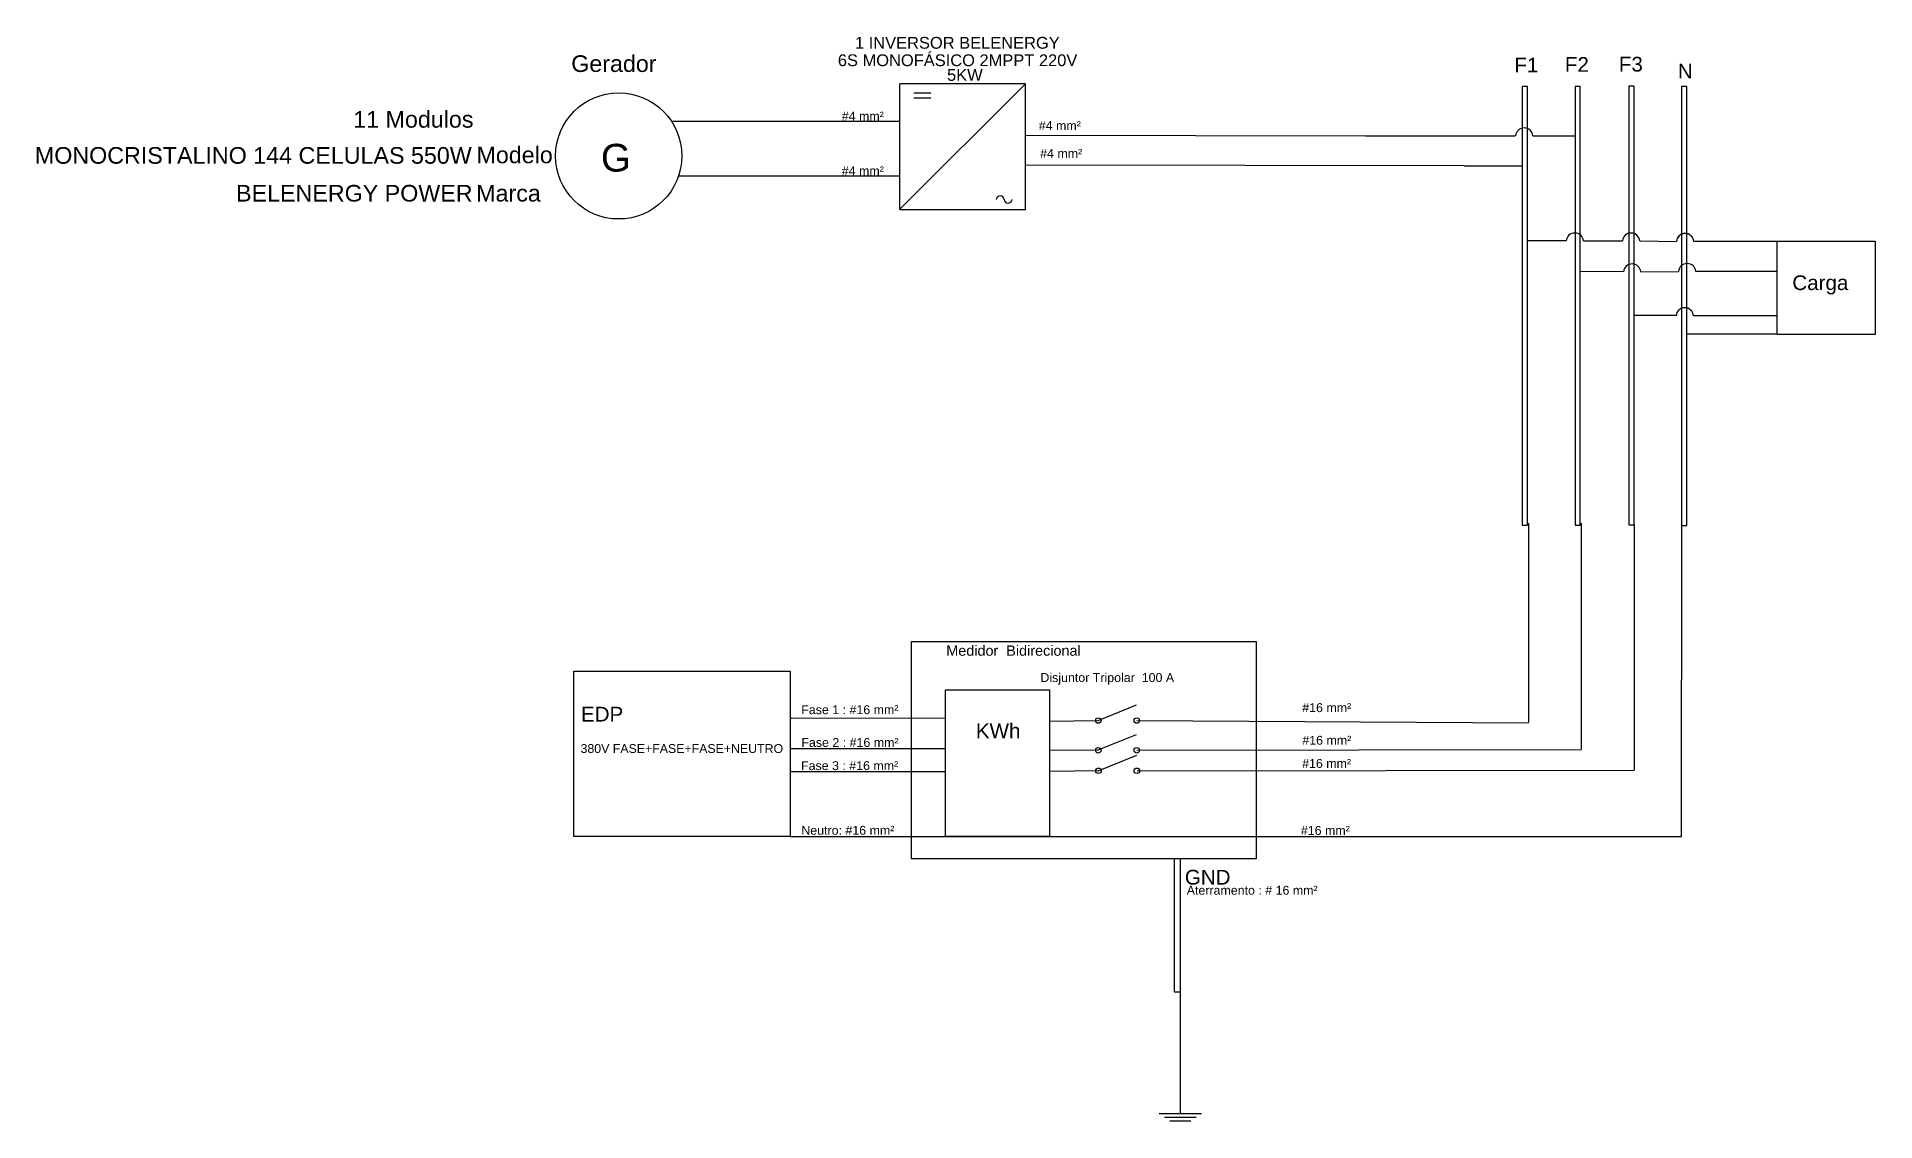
# Model space of a CAD drawing. Header units: millimetres. Extents: x 2794 to 32191, y 1320 to 18667.
import ezdxf

# ---------------------------------------------------------------- set-up
doc = ezdxf.new("R2010")
doc.units = ezdxf.units.MM
doc.styles.add('arial', font='arial.ttf')
doc.styles.get("Standard").update_dxf_attribs({"font": 'arial.ttf'})

msp = doc.modelspace()

# ---------------------------------------------------------------- linework, layer by layer
for p, q in [((18604, 17915), (16593, 17915)), ((18604, 17915), (16593, 15908)), ((16593, 15906), (16593, 17915)), ((16820, 17772), (17089, 17772)), ((16820, 17690), (17089, 17690)), ((18604, 15906), (18604, 17915)), ((26547, 17873), (26547, 10853)), ((26631, 17873), (26547, 17873)), ((26631, 10853), (26631, 17873)), ((27390, 17873), (27390, 11972)), ((27475, 17873), (27390, 17873)), ((27390, 17873), (27390, 10853)), ((27475, 17873), (27390, 17873)), ((27475, 11972), (27475, 17873)), ((27475, 10853), (27475, 17873)), ((28253, 17878), (28253, 11977)), ((28338, 17878), (28253, 17878)), ((28253, 17878), (28253, 10858)), ((28338, 17878), (28253, 17878)), ((28338, 11977), (28338, 17878)), ((28338, 10858), (28338, 17878)), ((29095, 17872), (29095, 11971)), ((29179, 17872), (29095, 17872)), ((29095, 17872), (29095, 10852)), ((29179, 17872), (29095, 17872)), ((29179, 11971), (29179, 17872)), ((29179, 10852), (29179, 17872)), ((16593, 17311), (12945, 17311)), ((24039, 17078), (18604, 17088)), ((26434, 17078), (24039, 17078)), ((26717, 17082), (27392, 17082)), ((25618, 16600), (18604, 16611)), ((25618, 16600), (26546, 16600)), ((16593, 16436), (13054, 16436)), ((16593, 15906), (18604, 15906)), ((27247, 15401), (26631, 15401)), ((27527, 15401), (28147, 15401)), ((28425, 15401), (29011, 15392)), ((29288, 15395), (30557, 15395)), ((30557, 15395), (30625, 15395)), ((28164, 14906), (27472, 14910)), ((28441, 14906), (29044, 14913)), ((29321, 14917), (30280, 14917)), ((30280, 14917), (30625, 14917)), ((29006, 14206), (28338, 14206)), ((29284, 14206), (30625, 14206)), ((29179, 13916), (30625, 13916)), ((26645, 10886), (26645, 7705)), ((27488, 10886), (27488, 7268)), ((29092, 5873), (29097, 10885)), ((26547, 10853), (26631, 10853)), ((27390, 10853), (27475, 10853)), ((28253, 10858), (28338, 10858)), ((28338, 10858), (28338, 6938)), ((29095, 10852), (29179, 10852)), ((20375, 7973), (19760, 7726)), ((14845, 7765), (14840, 7765)), ((14845, 7765), (14861, 7765)), ((17326, 7761), (14861, 7765)), ((19759, 7725), (18981, 7715)), ((20383, 7729), (26645, 7692)), ((20375, 7501), (19760, 7254)), ((14845, 7277), (14840, 7277)), ((17326, 7276), (14845, 7277)), ((19761, 7253), (18986, 7255)), ((20377, 7168), (19761, 6922)), ((20383, 7254), (27488, 7268)), ((14845, 6914), (17326, 6914)), ((19763, 6923), (18985, 6912)), ((20387, 6924), (28334, 6938)), ((14840, 5873), (29092, 5873))]:
    msp.add_line(p, q)
at = {"color": 3}
for p, q in [((20979, 5521), (20979, 3390)), ((21080, 3390), (21080, 5521)), ((20979, 3389), (21080, 3389)), ((21080, 1447), (21080, 3390)), ((21418, 1438), (20743, 1438)), ((21333, 1379), (20828, 1379)), ((21249, 1320), (20912, 1320))]:
    msp.add_line(p, q, dxfattribs=at)
for points in [[(30625, 15395), (32191, 15395), (32191, 13903), (30625, 13903)], [(16779, 8992), (22292, 8992), (22292, 5520), (16779, 5520)], [(11384, 8519), (14840, 8519), (14840, 5873), (11384, 5873)], [(17326, 8222), (18986, 8222), (18986, 5876), (17326, 5876)]]:
    msp.add_lwpolyline(points, close=True)
for centre, radius in [((12099, 16761), 1009), ((19767, 7729), 44), ((20383, 7729), 44), ((19767, 7254), 44), ((20383, 7254), 44), ((19771, 6926), 44), ((20384, 6926), 44)]:
    msp.add_circle(centre, radius)
for centre, radius, start, end in [((26578, 17070), 139, 4.8421, 175.1489), ((18199, 16060), 63.4, 3.9496, 176.0504), ((18326, 16069), 63.4, 183.9496, 356.0504), ((27388, 15389), 139, 4.8264, 175.1736), ((28286, 15389), 139, 4.8264, 175.1736), ((29150, 15383), 139, 4.8264, 175.1489), ((29150, 15380), 139, 4.8264, 175.1489), ((28303, 14895), 139, 4.8264, 175.1736), ((29183, 14901), 139, 4.8264, 175.1489), ((29145, 14194), 139, 4.8264, 175.1736)]:
    msp.add_arc(centre, radius, start, end)

# ---------------------------------------------------------------- texts
for s, height, p in [('1 INVERSOR BELENERGY', 188.29, (15877, 18476)), ('6S MONOFÁSICO 2MPPT 220V', 188.29, (15603, 18197)), ('F1', 235.4, (26420, 18097)), ('F2', 235.4, (27228, 18106)), ('F3', 235.4, (28091, 18111)), ('N', 235, (29034, 18001)), ('5KW ', 188.3, (17349, 17962)), ('#4 mm²', 142, (15666, 17326)), ('#4 mm²', 142, (18816, 17175)), ('G', 444, (11814, 16510)), ('#4 mm²', 142, (18838, 16730)), ('#4 mm²', 142, (15666, 16451)), ('Carga', 235.4, (30865, 14615)), ('Medidor  Bidirecional', 164.76, (17337, 8766)), ('Disjuntor Tripolar  100 A', 141.98, (18842, 8346)), ('EDP', 235.4, (11496, 7714)), ('Fase 1 : #16 mm²', 141.98, (15018, 7832)), ('#16 mm²', 142, (23029, 7865)), ('KWh', 235.4, (17810, 7447)), ('380V FASE+FASE+FASE+NEUTRO', 141.22, (11489, 7211)), ('Fase 2 : #16 mm²', 141.98, (15020, 7308)), ('#16 mm²', 142, (23030, 7343)), ('Fase 3 : #16 mm²', 141.98, (15014, 6937)), ('#16 mm²', 142, (23027, 6973)), ('Neutro: #16 mm²', 141.98, (15019, 5903)), ('#16 mm²', 142, (23007, 5901)), ('GND', 235.4, (21151, 5106)), ('Aterramento : # 16 mm²', 141.98, (21181, 4944))]:
    msp.add_text(s, height=height).set_placement(p)
at = {"style": 'arial'}
for s, p in [('Gerador ', (11340, 18104)), ('Modelo', (9825, 16644)), ('Marca', (9820, 16031))]:
    msp.add_text(s, height=266.2, dxfattribs=at).set_placement(p)
at = {"color": 2, "style": 'arial'}
for s, height, p in [('11 Modulos', 266.2, (7854, 17213)), ('MONOCRISTALINO 144 CELULAS 550W', 266.22, (2764, 16636)), ('BELENERGY POWER', 266.22, (5981, 16031))]:
    msp.add_text(s, height=height, dxfattribs=at).set_placement(p)

doc.saveas('drawing.dxf')
